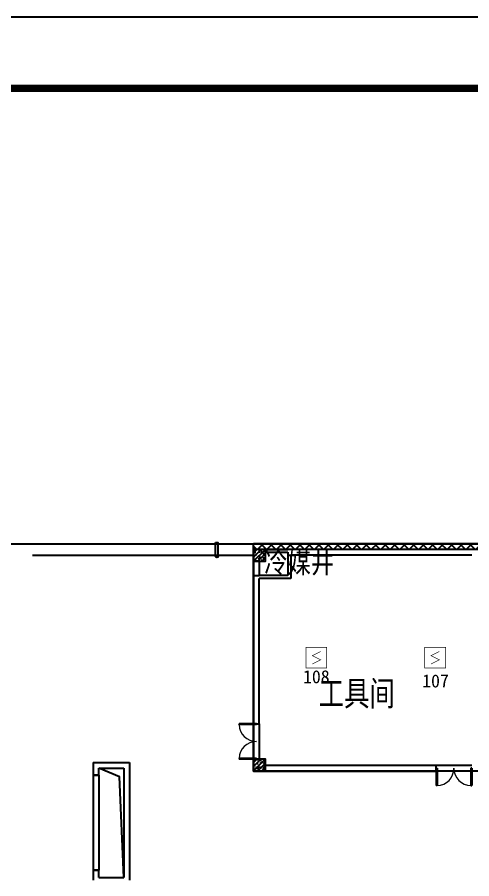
# Model space of a CAD drawing. Header units: millimetres. Extents: x -633009578 to 5705885, y -633235091 to 2571734.
# Drawn here: x 3381361 to 3400526, y 1772623 to 1808964 of the extents above; entities that cross this region are included whole.
import ezdxf
from ezdxf.enums import TextEntityAlignment as Align

# ---------------------------------------------------------------- set-up
doc = ezdxf.new("R2010")
doc.units = ezdxf.units.MM
doc.header["$LTSCALE"] = 1000
doc.header["$MEASUREMENT"] = 0
doc.linetypes.add('DASH', pattern=[0.35, 0.25, -0.1])
doc.layers.get('0').update_dxf_attribs({"color": 9})
for name, color, linetype in [('000000000000电气', 7, 'Continuous'), ('A-COLUM(柱)', 255, 'Continuous'), ('A-DOOR(门）', 4, 'Continuous'), ('A-F-AREA(计算)', 5, 'Continuous'), ('A-HATH(填充)', 8, 'Continuous'), ('A-LM-QPM(设备)', 8, 'Continuous'), ('A-OTHER(其它)', 192, 'Continuous'), ('A-ROOF(屋顶)', 11, 'Continuous'), ('A-ST(雨水管)', 161, 'Continuous'), ('A-TEXT(房间)', 243, 'Continuous'), ('A-WALL(墙)', 255, 'Continuous'), ('A-WINDOW（窗）', 4, 'Continuous'), ('WALL', 9, 'Continuous'), ('设备-消防', 3, 'Continuous'), ('设备-箱柜', 3, 'Continuous'), ('院图签、封面151013$0$PUB_TITLE', 153, 'Continuous'), ('院图签、封面151013$0$图签文字', 4, 'Continuous')]:
    doc.layers.add(name, color=color, linetype=linetype)
doc.styles.add('_TCH', font='simhei.ttf', dxfattribs={"width": 0.75, "bigfont": 'hztxt.shx'})
doc.styles.add('IDQSTYLE', font='simhei.ttf', dxfattribs={"width": 0.707, "bigfont": 'hztxt.shx'})
doc.styles.add('TXT', font='simhei.ttf', dxfattribs={"width": 0.8, "bigfont": 'hztxt.shx'})
doc.styles.add('宋体', font='simhei.ttf')
doc.styles.add('院图签、封面151013$0$-宋体', font='simhei.ttf', dxfattribs={"width": 0.8})

# ---------------------------------------------------------------- blocks, each defined once
blk = doc.blocks.new('HC001224')
at = {"color": 0, "linetype": 'Continuous', "const_width": 0.2}
blk.add_lwpolyline([(-3.125, 3.125), (3.125, 3.125), (3.125, -3.125), (-3.125, -3.125)], close=True, dxfattribs=at)
blk.add_lwpolyline([(1.25, 1.875), (-1.25, 0.625), (1.25, -0.625), (-1.25, -1.875)], dxfattribs=at)
at = {"color": 0, "style": 'IDQSTYLE', "width": 0.7}
blk.add_attdef('PSFHATT', (5.125, -3.125), '', height=2.5, dxfattribs=at)
blk = doc.blocks.new('建筑图框_A1')
at = {"layer": '院图签、封面151013$0$PUB_TITLE'}
blk.add_lwpolyline([(0, 0), (84100, 0), (84100, 59400), (0, 59400)], close=True, dxfattribs=at)
at = {"layer": '院图签、封面151013$0$PUB_TITLE', "const_width": 100}
blk.add_lwpolyline([(2500, 1000), (83100, 1000), (83100, 58400), (2500, 58400)], close=True, dxfattribs=at)
at = {"layer": '院图签、封面151013$0$图签文字', "color": 6, "style": '院图签、封面151013$0$-宋体'}
for tag, height, width, p in [('工程主持人', 400, 0.7999999999883585, (79990.91196859907, 29505.93707200652)), ('审定', 400, 0.7999999999883585, (79990.91196859907, 28705.93707200605)), ('审核', 400, 0.7999999999883585, (79990.91196859907, 27905.93707200559)), ('专业负责人', 400, 0.7999999999883585, (79990.91196859907, 27105.93707200512)), ('校对', 400, 0.7999999999883585, (79990.91196859907, 26305.93707200466)), ('设计', 400, 0.7999999999883585, (79990.91196859907, 25505.93707200419)), ('方案设计人', 400, 0.7999999999883585, (79990.91196859907, 24706.79438478127)), ('工程编号', 300, 0.7000000000116415, (81000.00416498398, 8700.424278954277)), ('版次', 300, 0.7000000000116415, (78738.08139540046, 3005.726258059498)), ('日期', 300, 0.7000000000116415, (82038.0813954557, 3000.226258123759)), ('图号', 200, 0.7000000000116415, (82538.08139542397, 2400.075247410685)), ('比例', 300, 0.7000000000116415, (78738.08139537089, 2200.188802679535)), ('图号_X施', 300, 0.7000000000116415, (81538.08139540977, 2200.188802651362)), ('图号_总数', 200, 0.7000000000116415, (82538.08139541186, 2000.075247410219))]:
    blk.add_attdef(tag, text='', height=height, dxfattribs=dict(at, width=width)).set_placement(p, align=Align.MIDDLE_CENTER)
at = {"layer": '院图签、封面151013$0$图签文字', "color": 6, "style": '院图签、封面151013$0$-宋体', "width": 0.7}
for tag, p in [('建设单位_001', (80935.88661794258, 7446.21079580821)), ('工程名称_001', (80933.52706738078, 6045.368099178996)), ('图名_001', (79742.88288308708, 4059.656552180292))]:
    blk.add_attdef(tag, p, '', height=300, dxfattribs=at)
blk = doc.blocks.new('$DorLib2D$00000002')
for p, q in [((-0.5, -5.684341886080802e-17), (-0.5000000000000007, 0.4875)), ((-0.4750000000000007, 0.4875), (-0.5000000000000007, 0.4875)), ((-0.475, -2.842170943040401e-17), (-0.4750000000000007, 0.4875)), ((0.475, -2.842170943040401e-17), (0.4750000000000007, 0.4875)), ((0.4750000000000007, 0.4875), (0.5000000000000007, 0.4875)), ((0.5, -5.684341886080802e-17), (0.5000000000000007, 0.4875)), ((-0.5, -5.684341886080802e-17), (-0.475, -2.842170943040401e-17)), ((0.5, -5.684341886080802e-17), (0.475, -2.842170943040401e-17))]:
    blk.add_line(p, q)
at = {"lineweight": 13}
for centre, start, end in [((-0.4875, -4.263256414560601e-17), 0, 88.53071641864632), ((0.4875, -4.263256414560601e-17), 91.4692835813537, 180)]:
    blk.add_arc(centre, 0.4875, start, end, dxfattribs=at)
blk = doc.blocks.new('_FZH')
h = blk.add_hatch()
h.set_pattern_fill('钢筋混凝土', color=256, scale=0.1, style=0)
h.set_pattern_definition([(45, (0, 0), (-0.1767766952966369, 0.1767766952966369), []), (50, (0, 0), (0.7172601826007535, -0.06275213498259512), [0.07500000000000001, -0.8250000000000001]), (355, (0, 0), (-0.138751333613, 0.7521921337000119), [0.06, -0.66]), (100.4514, (0.05977168000000001, -0.00522934), (0.5785093817140216, 0.6894395420609536), [0.06374019, -0.701142112]), (46.1842, (0, 0.2), (1.067241048625645, -0.1655190143290181), [0.1125, -1.2375]), (96.6356, (0.088936745, 0.186206693), (0.9346627055487033, 0.9741178709004418), [0.095610288, -1.051713]), (351.1842, (0, 0.2), (0.9346619451336272, 0.9741186009253247), [0.09000000000000001, -0.9900000000000001]), (21, (0.1, 0.15), (0.5969070521184617, -0.4026188906653388), [0.07500000000000001, -0.8250000000000001]), (326, (0.1, 0.15), (0.2433153319215824, 0.7251500450468529), [0.06, -0.66]), (71.4514, (0.149742233, 0.116448394), (0.84022262858149, 0.3225304967099524), [0.06374019, -0.701142112]), (37.50000000000001, (0, 0), (0.01215985531729062, 0.3328938538313115), [0, -0.652, 0, -0.67, 0, -0.6625000000000001]), (7.499999999999999, (0, 0), (0.2630695374421486, 0.3944117118823603), [0, -0.382, 0, -0.637, 0, -0.2525]), (-32.5, (-0.223, 0), (0.533822436172409, -0.02255487173437976), [0, -0.25, 0, -0.78, 0, -1.035]), (-42.5, (-0.323, 0), (0.5831861693423862, 0.1001049823323177), [0, -0.325, 0, -0.518, 0, -0.735])])
h.paths.add_polyline_path([(-0.5, -0.5), (0.5, -0.5), (0.5, 0.5), (-0.5, 0.5)])
blk.add_lwpolyline([(-0.5, -0.5), (0.5, -0.5), (0.5, 0.5), (-0.5, 0.5)], close=True)

msp = doc.modelspace()

# ---------------------------------------------------------------- hatches: boundary and pattern name
at = {"layer": 'A-HATH(填充)'}
h = msp.add_hatch(dxfattribs=at)
h.set_pattern_fill('多孔材料', color=256, scale=100, style=0)
h.set_pattern_definition([(45, (1334077.485091965, 677101.0876691224), (-200.0002033111466, 200.0002033111467), []), (135, (1334077.485091965, 677101.0876691224), (-200.0002033111467, -200.0002033111466), [])])
h.paths.add_polyline_path([(3402275.999055822, 1786513.499999896), (3402275.999055822, 1786753.499999896), (3391325.999055902, 1786753.499999896), (3391325.999055902, 1786513.499999896)])

# ---------------------------------------------------------------- linework, layer by layer
at = {"layer": 'A-DOOR(门）'}
for p, q in [((3391325.999055915, 1779163.500000303), (3391325.999055915, 1777663.500000303)), ((3391565.999055915, 1779163.500000303), (3391565.999055915, 1777663.500000303)), ((3400525.99905575, 1777403.499999896), (3399025.99905575, 1777403.499999896)), ((3400525.99905575, 1777163.499999896), (3399025.99905575, 1777163.499999896))]:
    msp.add_line(p, q, dxfattribs=at)
at = {"layer": 'A-F-AREA(计算)'}
msp.add_lwpolyline([(3391325.999055902, 1786753.499999896), (3420415.999055792, 1786753.499999896), (3420415.999055792, 1777163.499999865), (3391325.999055902, 1777163.499999865)], close=True, dxfattribs=at)
at = {"layer": 'A-LM-QPM(设备)'}
msp.add_lwpolyline([(3389721.008703271, 1786803.503462084), (3389821.008703271, 1786803.503462084), (3389821.008703271, 1786223.503462084), (3389721.008703271, 1786223.503462084)], close=True, dxfattribs=at)
at = {"layer": 'A-OTHER(其它)'}
msp.add_lwpolyline([(3385851.003927702, 1772683.499999907), (3385674.051540465, 1776928.407468374), (3384801.003927752, 1777293.499999908)], dxfattribs=at)
at = {"layer": 'A-ROOF(屋顶)'}
for p, q in [((3353375.999055799, 1786753.500000008), (3391325.999055902, 1786753.500496969)), ((3382001.003927886, 1786273.500495004), (3391325.999055902, 1786273.500495004))]:
    msp.add_line(p, q, dxfattribs=at)
at = {"layer": 'A-ST(雨水管)'}
msp.add_lwpolyline([(3389779.64237468, 1786273.500175748, -1), (3389779.64237468, 1786173.500175748, -1)], format="xyb", close=True, dxfattribs=at)
at = {"layer": 'A-WALL(墙)'}
for p, q in [((3391825.999055832, 1786513.499999858), (3392775.999054812, 1786513.500005223)), ((3400525.999055832, 1786513.499999905), (3392775.999055473, 1786513.499999877)), ((3391825.999055832, 1786393.499999798), (3392775.999055291, 1786393.500005091)), ((3392775.999055291, 1786393.500005091), (3392775.999055291, 1785413.499998497)), ((3392895.999055473, 1786273.499999832), (3392895.999055473, 1785293.499998456)), ((3400525.999055832, 1786273.499999835), (3392895.999055473, 1786273.499999832)), ((3391325.999055915, 1785413.49999859), (3391325.999055879, 1779163.500000258)), ((3391325.999055915, 1785413.49999859), (3391565.999055822, 1785413.499998512)), ((3392775.999055291, 1785413.499998497), (3391565.999055822, 1785413.499998512)), ((3391565.999055904, 1779163.500000258), (3391565.999055918, 1785293.499998473)), ((3392895.999055473, 1785293.499998456), (3391565.999055918, 1785293.499998473)), ((3391325.999055879, 1779163.500000258), (3391565.999055904, 1779163.500000258)), ((3384561.003927743, 1777533.499999936), (3386091.003927743, 1777533.499999935)), ((3384561.003927743, 1777533.499999936), (3384561.003927735, 1776988.500000258)), ((3386091.003927743, 1777533.499999935), (3386091.003927727, 1772563.499999938)), ((3399025.999055791, 1777403.499999912), (3391825.999055832, 1777403.499999852)), ((3399025.999055791, 1777163.499999912), (3399025.999055791, 1777403.499999912)), ((3384801.003927743, 1777293.499999936), (3385851.003927642, 1777293.499999935)), ((3384801.003927758, 1776988.500000258), (3384801.003927743, 1777293.499999936)), ((3385851.003927642, 1777293.499999935), (3385851.003927642, 1772683.499999935)), ((3391825.999055832, 1777163.499999914), (3399025.999055791, 1777163.499999912)), ((3384561.003927735, 1776988.500000258), (3384801.003927758, 1776988.500000258)), ((3384801.003927758, 1772988.49999975), (3384561.003927721, 1772988.49999975)), ((3384561.003927721, 1772988.49999975), (3384561.003927727, 1772563.499999938)), ((3384801.003927743, 1772683.499999936), (3384801.003927758, 1772988.49999975)), ((3384801.003927743, 1772683.499999936), (3385851.003927642, 1772683.499999935))]:
    msp.add_line(p, q, dxfattribs=at)
at = {"layer": 'A-WINDOW（窗）', "linetype": 'DASH'}
for p, q in [((3391565.999055915, 1786013.499999938), (3391325.999055915, 1786013.499999938)), ((3391325.999055915, 1785413.499999938), (3391565.999055915, 1785413.499999938)), ((3384801.003927727, 1776988.499999938), (3384561.003927727, 1776988.499999938)), ((3384561.003927727, 1772988.499999938), (3384801.003927727, 1772988.499999938))]:
    msp.add_line(p, q, dxfattribs=at)
at = {"layer": 'A-WINDOW（窗）'}
for p, q in [((3391325.999055915, 1786013.499999938), (3391325.999055915, 1785413.499999938)), ((3391565.999055915, 1786013.499999938), (3391565.999055915, 1785413.499999938)), ((3384561.003927727, 1776988.499999938), (3384561.003927727, 1772988.499999938)), ((3384801.003927727, 1776988.499999938), (3384801.003927727, 1772988.499999938))]:
    msp.add_line(p, q, dxfattribs=at)
at = {"layer": 'WALL'}
for p, q in [((3402275.999055822, 1786753.499999896), (3391325.999055902, 1786753.499999896)), ((3391325.999055902, 1786513.499999896), (3391325.999055902, 1786753.499999896)), ((3402275.999055822, 1786513.499999896), (3391325.999055902, 1786513.499999896))]:
    msp.add_line(p, q, dxfattribs=at)

# ---------------------------------------------------------------- block references
at = {"layer": 'A-COLUM(柱)', "xscale": 500, "yscale": 500, "zscale": 500}
for p in [(3391575.999055902, 1786263.499999938), (3391575.999055902, 1777413.499999896)]:
    msp.add_blockref('_FZH', p, dxfattribs=at)
at = {"layer": 'A-DOOR(门）', "extrusion": (0, 0, -1), "xscale": -1500, "yscale": 1500, "zscale": 1500, "rotation": 270}
msp.add_blockref('$DorLib2D$00000002', (-3391445.999055915, 1778413.500000303), dxfattribs=at)
at = {"layer": 'A-DOOR(门）', "xscale": 1500, "yscale": 1500, "zscale": 1500, "rotation": 180}
msp.add_blockref('$DorLib2D$00000002', (3399775.99905575, 1777283.499999896), dxfattribs=at)
at = {"layer": '设备-消防', "xscale": 140, "yscale": 140, "zscale": 140}
for p in [(3393976.672187979, 1781945.884412739), (3398981.672187979, 1781945.884412739)]:
    msp.add_blockref('HC001224', p, dxfattribs=at)
at = {"layer": '设备-箱柜', "xscale": 3, "yscale": 3}
msp.add_blockref('建筑图框_A1', (3229655.437121258, 1630763.721706858, 4.000000000000001e-08), dxfattribs=at)

# ---------------------------------------------------------------- texts
at = {"layer": '000000000000电气', "color": 1, "style": '宋体'}
for s, p in [('108', (3393411.616674663, 1780870.609282079)), ('107', (3398436.018701293, 1780692.754343083))]:
    msp.add_text(s, height=550, dxfattribs=at).set_placement(p)
at = {"layer": 'A-TEXT(房间)'}
for s, height, style, width, p in [('冷媒井', 900, 'TXT', 0.8, (3391776.091410035, 1785527.562894261)), ('工具间', 1050, '_TCH', 0.75, (3394066.095729598, 1779919.073407377))]:
    msp.add_text(s, height=height, dxfattribs=dict(at, style=style, width=width)).set_placement(p)

doc.saveas('drawing.dxf')
